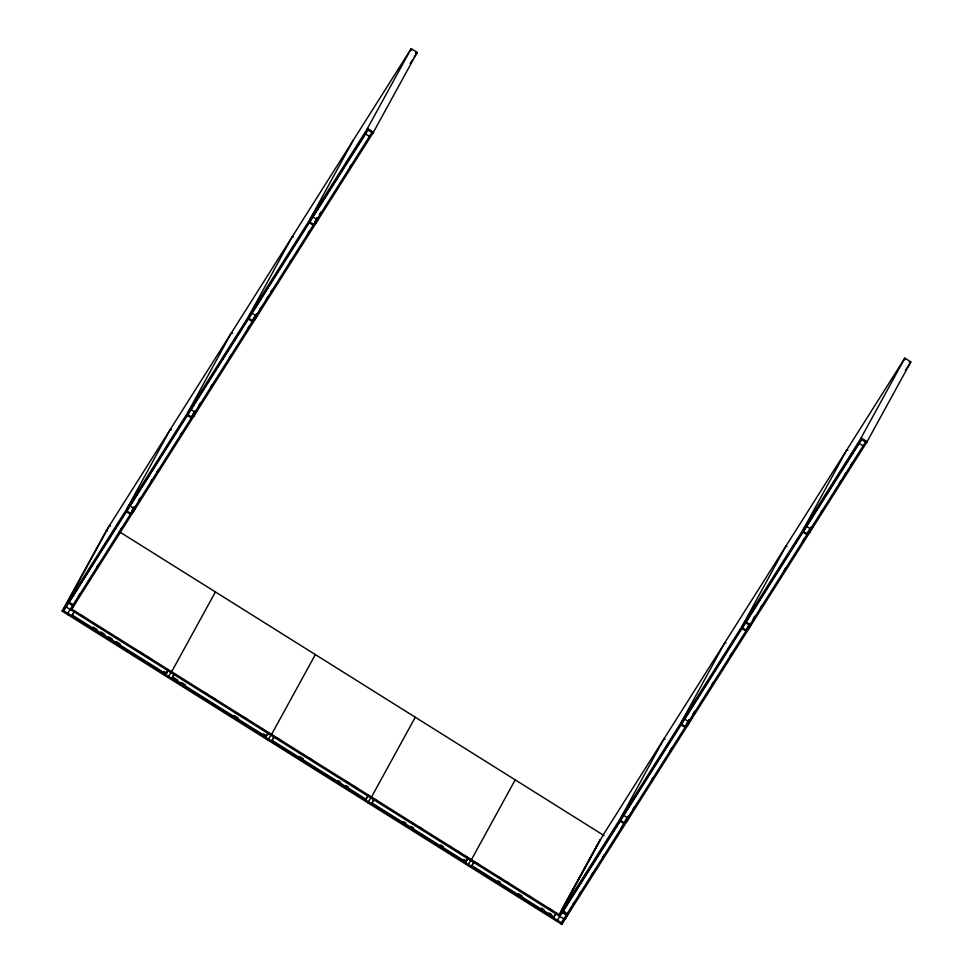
<?xml version="1.0" encoding="UTF-8"?>
<svg xmlns="http://www.w3.org/2000/svg" width="973" height="973" viewBox="0 0 973 973"><rect width="100%" height="100%" fill="white"/><g stroke="black" fill="none" stroke-linecap="round" stroke-linejoin="round"><path stroke-width="1.46" d="M603.138 835.004L558.843 915.775L861.178 437.923L867.174 441.681L561.786 924.35L62.138 611.129L106.446 530.358L107.444 530.978M73.486 604.002L73.06 604.792L69.059 602.287L69.497 601.496M71.783 609.11L76.891 599.794M69.059 602.287L129.689 505.644M129.932 505.644L127.743 509.633L126.745 509.013L170.445 429.202L171.443 429.823M134.444 507.651L134.006 508.453L130.017 505.948L130.455 505.145M72.61 614.206L72.172 615.009L166.115 673.888L168.548 670.044M131.854 511.044L134.019 507.079M134.408 506.836L130.358 514.231L126.356 511.725M134.651 506.824L131.744 512.139L132.742 512.771L140.027 499.465M138.446 500.803L139.893 498.164M130.017 505.948L190.635 409.305M190.89 409.305L188.701 413.294L187.704 412.674L231.404 332.851L232.401 333.484M194.965 412.114L190.963 409.609L191.401 408.806M192.082 416.018L194.259 412.053M195.366 410.484L191.304 417.891L187.315 415.386M194.88 411.81L192.703 415.799L193.7 416.432L196.607 411.105M198.674 405.777L200.122 403.138M198.066 408.441L199.526 405.79M190.963 409.609L250.876 314.291M251.107 314.291L249.66 316.955L248.662 316.322L292.35 236.512L293.347 237.144M256.361 314.972L255.923 315.775L251.922 313.27L252.36 312.467M252.311 321.005L254.488 317.04M256.313 314.145L252.262 321.552L248.261 319.047M256.568 314.145L253.649 319.46L254.658 320.081L259.755 310.776M353.308 140.173L309.609 219.983L310.606 220.616L312.795 216.626M251.922 313.27L312.552 216.626M317.307 218.633L316.87 219.436L312.88 216.93L313.318 216.128M315.447 220.701L316.894 218.061M317.271 217.806L313.221 225.213L309.219 222.708M317.526 217.794L314.607 223.121L315.605 223.741L319.253 217.088M319.485 214.668L320.932 212.029M411.214 48.65L366.906 129.421L372.902 133.179L417.21 52.408L411.214 48.65L105.826 531.319M166.115 673.888L167.988 670.458M171.589 671.248L168.061 677.536M215.41 591.937L171.114 672.72M268.475 732.681L266.043 736.537L172.099 677.658L173.985 674.216M266.043 736.537L267.928 733.095M270.786 735.223L267.989 740.173M368.402 795.33L365.97 799.186L272.039 740.295L273.924 736.853M365.97 799.186L367.855 795.744M370.713 797.872L367.916 802.822M415.276 717.223L370.968 798.006M468.341 857.967L465.897 861.823L371.966 802.944L373.851 799.502M465.897 861.823L467.782 858.381M471.37 859.183L467.855 865.459M556.276 913.1L553.832 916.955L471.893 865.581L473.778 862.139M553.832 916.955L554.269 916.152M560.156 912.613L600.098 839.821L562.224 908.989M566.712 914.255L562.71 911.75L563.148 910.947L566.14 912.832M561.786 924.35L565.422 917.697M571.273 907.931L565.447 918.573L564.437 917.94M622.611 816.432L620.446 820.385L624.447 822.89L621.212 827.999M623.584 815.106L621.394 819.096L620.397 818.475L664.097 738.653L665.094 739.285M628.096 817.113L627.658 817.916L623.669 815.41L624.107 814.608M624.058 823.146L626.953 817.855M628.059 816.286L624.009 823.693L620.008 821.188L562.71 911.75M628.315 816.286L625.396 821.601L626.393 822.234L631.489 812.917M623.669 815.41L684.299 718.767M684.542 718.767L682.353 722.757L681.355 722.124L725.055 642.314L726.053 642.946M689.054 720.774L688.616 721.577L684.615 719.071L685.053 718.269M686.464 724.155L688.629 720.202M689.018 719.947L684.956 727.354L680.966 724.849M689.261 719.935L686.354 725.262L687.352 725.882L694.637 712.589M693.056 713.927L694.503 711.275M684.615 719.071L745.245 622.428M745.5 622.428L743.311 626.417L742.314 625.785L786.002 545.975L787.011 546.607M749.575 625.225L745.573 622.72L746.011 621.929L749.015 623.802M746.692 629.142L748.869 625.177M749.964 623.608L745.914 631.015L741.913 628.509M749.49 624.934L747.313 628.923L748.31 629.543L751.217 624.228M753.284 618.901L754.732 616.262M752.676 621.565L754.136 618.901M745.573 622.72L805.486 527.402M805.717 527.415L804.27 530.078L803.26 529.446L846.96 449.635L847.957 450.256M810.959 528.096L810.533 528.886L806.532 526.381L806.97 525.59M806.921 534.116L809.098 530.163M810.923 527.269L806.872 534.676L802.871 532.17M811.178 527.257L808.259 532.584L809.256 533.204L814.365 523.888M904.866 358.113L860.558 438.884L866.554 442.642L910.862 361.871L904.866 358.113L602.53 835.965M860.168 441.608L860.606 440.805M62.138 611.129L367.514 128.46L373.51 132.219L71.175 610.071M312.88 216.93L366.517 132.146M63.744 610.801L367.903 130.054M410.144 63.573L412.564 59.754M414.182 57.2L417.21 52.408M78.339 596.34L79.944 593.798M96.899 567.004L98.504 564.462M120.299 530.017L121.917 527.463M150.584 482.146L152.202 479.592M157.042 471.941L158.66 469.387M180.443 434.955L182.06 432.401M210.74 387.084L212.345 384.53M229.3 357.748L230.905 355.194M247.86 328.412L249.465 325.858M259.584 309.876L261.202 307.322M266.043 299.672L267.66 297.118M270.883 292.009L272.501 289.468M289.443 262.674L291.061 260.132M308.003 233.338L309.621 230.796M319.752 214.778L321.37 212.211M349.818 167.247L351.448 164.68M368.512 137.704L370.141 135.138M67.745 613.306L371.905 132.559M68.134 614.887L68.742 613.927M71.734 615.812L74.617 611.153M168.171 670.531L166.541 673.097L163.975 671.479M172.537 676.855L174.167 674.289M172.099 677.658L174.544 673.803M314.729 655.547L315.349 654.586L271.041 735.357M268.098 733.168L266.48 735.734L263.476 733.861M272.039 740.295L274.471 736.439M371.966 802.944L374.398 799.088L376.977 800.694M514.595 780.832L515.204 779.872L470.896 860.643M471.893 865.581L474.338 861.725M553.406 917.746L555.838 913.89M555.79 920.592L556.398 919.631M806.532 526.381L859.354 442.885M557.395 920.251L861.567 439.516M905.413 370.482L910.862 361.871M572.793 904.525L574.411 901.971M579.251 894.321L580.869 891.779M591.353 875.189L592.971 872.635M602.652 857.335L604.269 854.78M632.937 809.463L634.554 806.909M651.509 780.127L653.114 777.573M670.069 750.791L671.674 748.237M711.652 685.065L713.27 682.511M730.212 655.729L731.83 653.175M760.497 607.857L762.114 605.303M783.91 570.859L785.515 568.305M802.47 541.523L804.075 538.969M820.713 512.674L822.343 510.107M839.407 483.131L841.037 480.565M844.284 475.42L845.914 472.854M850.791 465.155L852.409 462.576M560.789 923.718L865.556 442.022M410.606 49.611L411.603 50.243M415.605 52.749L416.602 53.369M904.258 359.073L905.255 359.694M909.256 362.199L910.254 362.832M365.471 133.909L369.472 136.415M859.123 443.36L863.124 445.865M309.657 221.905L313.659 224.41M803.309 531.367L807.31 533.873M248.699 318.244L252.7 320.749M742.35 627.707L746.352 630.212M187.753 414.595L191.742 417.101M681.404 724.046L685.393 726.551M126.794 510.934L130.783 513.44M110.484 526.162L109.487 525.542L65.787 605.352L66.796 605.972M119.326 531.708L604.136 835.625M68.621 603.09L72.622 605.595M562.272 912.552L566.274 915.058M70.786 608.478L560.448 915.435M81.051 615.191L83.617 616.797M138.957 651.484L142.812 653.905M146.668 656.325L150.535 658.745M204.135 692.35L208.003 694.771M211.859 697.191L215.714 699.611M244.028 717.356L246.607 718.974M277.05 738.057L280.905 740.477M309.219 758.222L311.786 759.84M345.245 780.808L349.1 783.229M352.968 785.649L356.823 788.069M410.436 821.674L414.291 824.095M418.159 826.515L422.014 828.935M449.04 845.865L451.606 847.483M456.751 850.706L459.329 852.324M464.474 855.547L467.052 857.164M475.615 862.528L479.458 864.936M498.663 876.977L501.217 878.583M506.337 881.793L508.903 883.399M528.108 895.44L530.674 897.045M548.59 908.283L552.433 910.692M66.188 606.945L563.829 918.901M93.201 627.111L97.057 629.531M100.924 631.951L104.78 634.372M108.648 636.792L112.503 639.212M116.359 641.633L120.226 644.053M173.826 677.658L177.694 680.078M181.55 682.499L185.405 684.919M234.311 715.569L238.166 717.989M299.489 756.435L303.357 758.855M338.093 780.638L340.672 782.256M345.816 785.479L348.395 787.084M403.284 821.504L405.863 823.109M411.007 826.345L413.574 827.95M440.599 844.892L443.177 846.51M463.768 859.414L466.335 861.032M497.945 880.833L500.499 882.438M518.427 893.676L522.27 896.084M541.475 908.125L544.029 909.731M549.149 912.942L551.715 914.547M62.746 610.168L561.397 922.757"/></g></svg>
